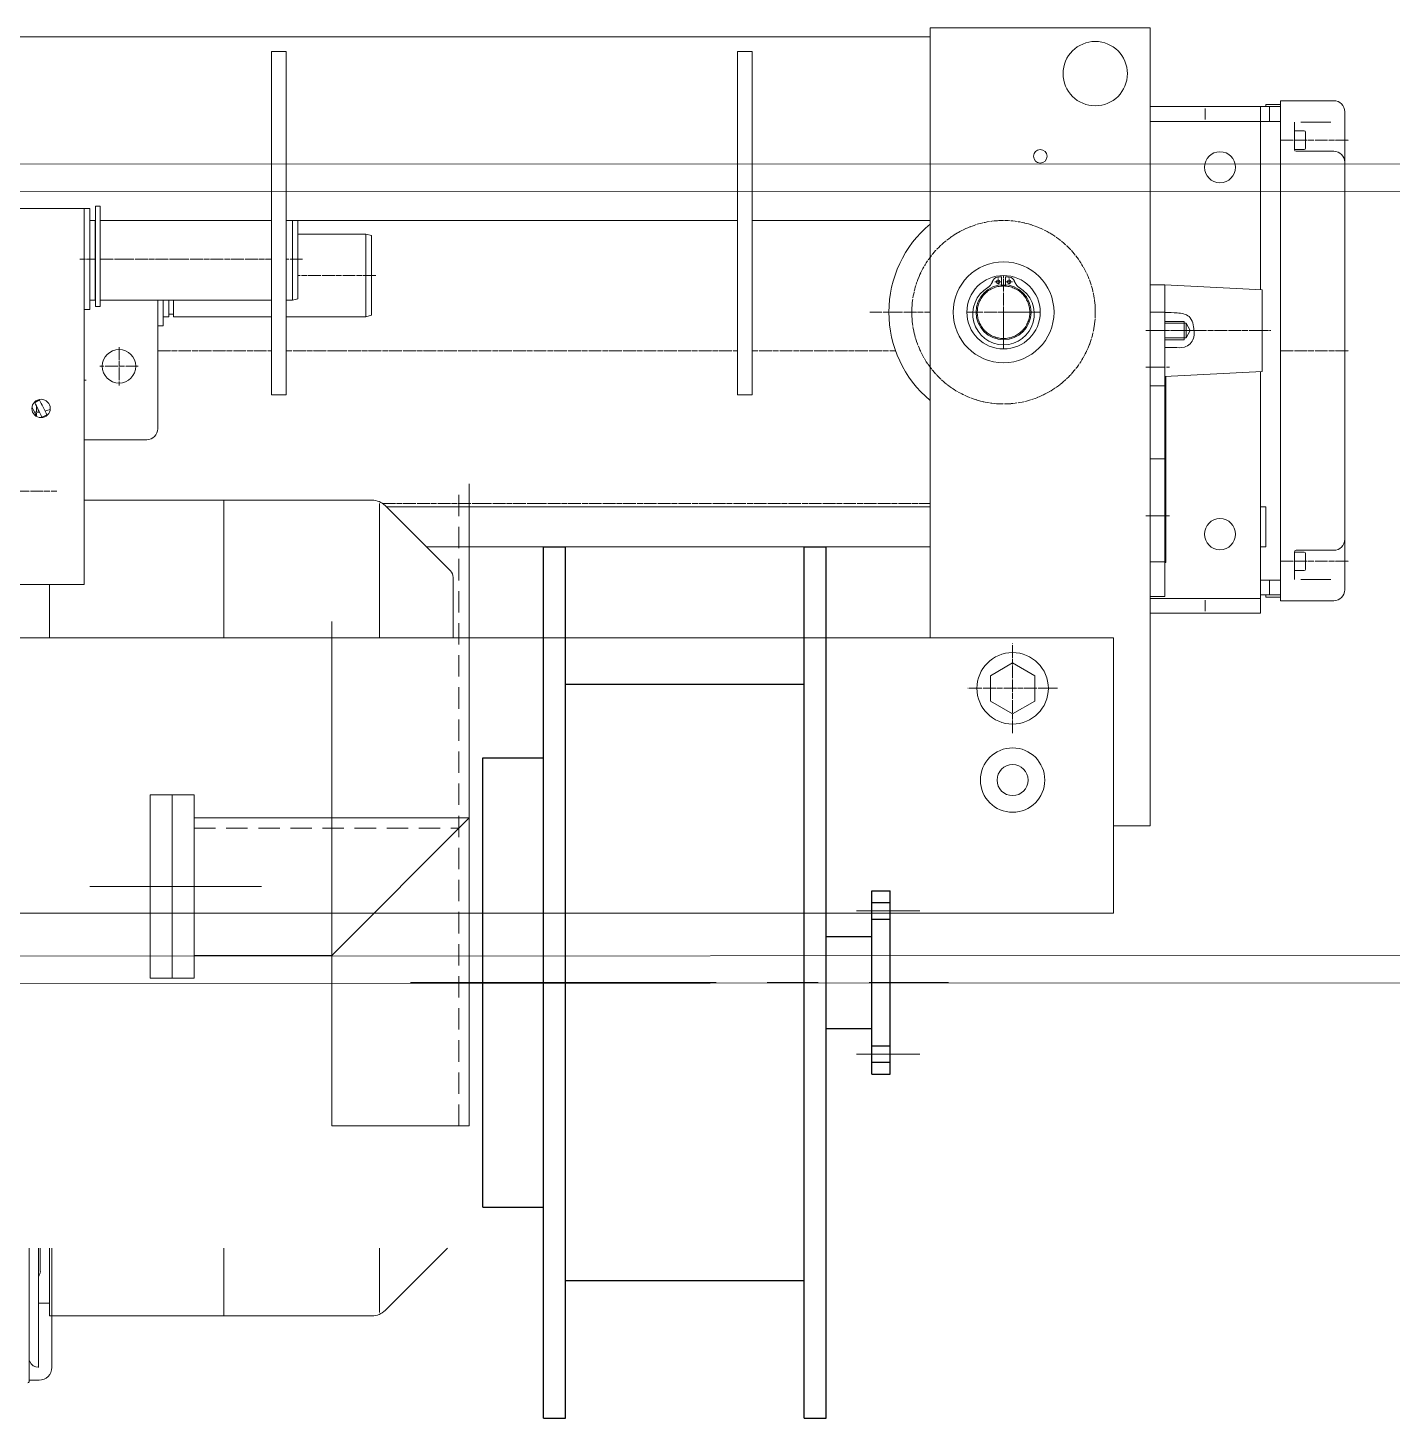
# Model space of a CAD drawing. Header units: millimetres. Extents: x 68421 to 1479662, y -51504 to 144751.
# Drawn here: x 1189724 to 1190716, y 67156 to 68167 of the extents above; entities that cross this region are included whole.
import ezdxf

# ---------------------------------------------------------------- set-up
doc = ezdxf.new("R2010")
doc.units = ezdxf.units.MM
doc.header["$LTSCALE"] = 0.35
doc.header["$MEASUREMENT"] = 0
for name, pattern in [('CENTER2', [28.575, 19.05, -3.175, 3.175, -3.175]), ('CONTIN', [0, 0, 0]), ('DASHED', [1290.855, 860.57, -430.285]), ('DOT_CENTER', [14, 12, -1, 0, -1]), ('HIDDEN', [9.525, 6.35, -3.175])]:
    doc.linetypes.add(name, pattern=pattern)
doc.layers.get('0').update_dxf_attribs({"linetype": 'CONTIN'})
doc.layers.add('07', color=7, linetype='CONTINUOUS')
doc.layers.add('Default', color=7, linetype='CONTINUOUS')

# ---------------------------------------------------------------- blocks, each defined once
blk = doc.blocks.new('A$C556C4CC6')
at = {"layer": '07', "color": 3, "linetype": 'Continuous', "ltscale": 100}
for p, q in [((72.51, 475), (84.51, 475)), ((72.51, 475), (72.51, 0)), ((84.51, 475), (84.51, 0)), ((214.51, 475), (214.51, 0)), ((214.51, 475), (226.51, 475)), ((226.51, 475), (226.51, 0)), ((84.51, 400), (214.51, 400)), ((39.51, 360), (39.51, 115)), ((39.51, 360), (72.51, 360)), ((251.51, 287.5), (251.51, 187.5)), ((251.51, 287.5), (261.51, 287.5)), ((251.51, 281), (261.51, 281)), ((261.51, 287.5), (261.51, 187.5)), ((251.51, 272), (261.51, 272)), ((226.51, 262.5), (251.51, 262.5)), ((226.51, 212.5), (251.51, 212.5)), ((251.51, 203), (261.51, 203)), ((251.51, 194), (261.51, 194)), ((251.51, 187.5), (261.51, 187.5)), ((39.51, 115), (72.51, 115)), ((84.51, 75), (214.51, 75)), ((72.51, 0), (84.51, 0)), ((214.51, 0), (226.51, 0))]:
    blk.add_line(p, q, dxfattribs=at)
at = {"layer": 'Default', "color": 1, "linetype": 'CENTER2', "lineweight": 13, "ltscale": 25}
for p, q in [((243.14, 276.5), (277.59, 276.5)), ((0, 237.5), (293.32, 237.5)), ((243.14, 198.5), (277.59, 198.5))]:
    blk.add_line(p, q, dxfattribs=at)
blk = doc.blocks.new('FGD')
at = {"color": 3, "linetype": 'Continuous', "lineweight": 0}
for p, q in [((1126212.7, 91335.5), (1126212.7, 91779.1)), ((1126212.7, 91335.5), (1126212.7, 91779.1)), ((1126372.8, 91779.1), (1126212.7, 91779.1)), ((1126372.8, 91779.1), (1126212.7, 91779.1)), ((1126372.8, 91592.3), (1126372.8, 91779.1)), ((1126372.8, 91198.7), (1126372.8, 91779.1)), ((1124965.1, 91772.5), (1126212.7, 91772.5)), ((1124965.1, 91772.5), (1126212.7, 91772.5)), ((1126212.7, 91639), (1126212.7, 91772.5)), ((1126212.7, 91639), (1126212.7, 91772.5)), ((1125744.4, 91761.8), (1125733.7, 91761.8)), ((1125733.7, 91761.8), (1125733.7, 91512.3)), ((1125744.4, 91512.3), (1125744.4, 91761.8)), ((1126083.3, 91761.8), (1126072.6, 91761.8)), ((1126072.6, 91761.8), (1126072.6, 91512.3)), ((1126083.3, 91512.3), (1126083.3, 91761.8)), ((1126452.9, 91721.8), (1126372.8, 91721.8)), ((1126372.8, 91721.8), (1126372.8, 91711.1)), ((1126388.8, 91721.8), (1126452.9, 91721.8)), ((1126412.8, 91720.4), (1126412.8, 91712.4)), ((1126452.9, 91721.8), (1126456.9, 91721.8)), ((1126452.9, 91711.1), (1126452.9, 91721.8)), ((1126456.9, 91721.8), (1126456.9, 91723.4)), ((1126456.9, 91723.4), (1126467.6, 91723.4)), ((1126456.9, 91721.8), (1126459.5, 91721.8)), ((1126459.5, 91711.1), (1126459.5, 91721.8)), ((1126459.5, 91721.8), (1126467.6, 91721.8)), ((1126467.6, 91362.5), (1126467.6, 91726.1)), ((1126467.6, 91726.1), (1126506.2, 91726.1)), ((1126467.6, 91723.4), (1126467.6, 91721.8)), ((1126467.6, 91721.8), (1126467.6, 91711.1)), ((1126514.3, 91681.4), (1126514.3, 91718.1)), ((1126372.8, 91711.1), (1126452.9, 91711.1)), ((1126372.8, 91711.1), (1126372.8, 91592.3)), ((1126452.9, 91711.1), (1126459.5, 91711.1)), ((1126452.9, 91711.1), (1126452.9, 91588.7)), ((1126459.5, 91711.1), (1126467.6, 91711.1)), ((1126467.6, 91711.1), (1126467.6, 91627.7)), ((1126477.6, 91704.1), (1126477.6, 91710.6)), ((1126482.2, 91710.6), (1126504.2, 91710.6)), ((1126477.6, 91697.4), (1126477.6, 91704.1)), ((1126477.6, 91704.1), (1126484.8, 91704.1)), ((1126477.6, 91690.7), (1126477.6, 91697.4)), ((1126485.6, 91691.5), (1126485.6, 91703.3)), ((1126484.8, 91690.7), (1126477.6, 91690.7)), ((1126506.2, 91689.4), (1126478.9, 91689.4)), ((1126514.3, 91681.4), (1126514.3, 91407.2)), ((1125597.6, 91647.7), (1125294.7, 91647.7)), ((1125597.6, 91374.2), (1125597.6, 91647.7)), ((1125597.6, 91647.7), (1125601.6, 91647.7)), ((1125597.6, 91574.3), (1125597.6, 91647.7)), ((1125601.6, 91647.7), (1125601.6, 91574.3)), ((1125609.1, 91649.4), (1125605.8, 91649.4)), ((1125605.8, 91649.4), (1125605.8, 91576.4)), ((1125609.1, 91641), (1125609.1, 91649.4)), ((1125601.6, 91639), (1125605.8, 91639)), ((1125601.6, 91639), (1125605.8, 91639)), ((1125605.8, 91639), (1125605.6, 91639)), ((1125605.6, 91583), (1125605.6, 91639)), ((1125609.1, 91582.7), (1125609.1, 91641)), ((1125609.1, 91639), (1125733.7, 91639)), ((1125609.1, 91639), (1125733.7, 91639)), ((1125609.1, 91581), (1125609.1, 91639)), ((1125744.4, 91639), (1126072.6, 91639)), ((1125744.4, 91639), (1126072.6, 91639)), ((1125749, 91639), (1125749, 91581)), ((1125753, 91639), (1125753, 91582.1)), ((1126083.3, 91639), (1126212.7, 91639)), ((1126083.3, 91639), (1126212.7, 91639)), ((1125753, 91629), (1125802.4, 91629)), ((1125802.4, 91629), (1125802.4, 91569)), ((1125806.4, 91628), (1125802.4, 91629)), ((1125806.4, 91628), (1125806.4, 91570.1)), ((1126467.6, 91627.7), (1126467.6, 91598.6)), ((1126467.6, 91597.7), (1126467.6, 91627.7)), ((1126264.7, 91592.3), (1126264.7, 91598)), ((1126267.4, 91592.3), (1126267.4, 91598)), ((1126372.8, 91572.3), (1126372.8, 91592.3)), ((1126372.8, 91592.3), (1126372.8, 91573)), ((1126372.8, 91592.3), (1126372.8, 91572.3)), ((1126383.5, 91592.3), (1126372.8, 91592.3)), ((1126372.8, 91592.3), (1126372.8, 91572.3)), ((1126383.5, 91592.3), (1126372.8, 91592.3)), ((1126383.5, 91578.9), (1126383.5, 91592.3)), ((1126383.5, 91572.3), (1126383.5, 91592.3)), ((1126383.5, 91592.3), (1126454.2, 91588.7)), ((1126383.5, 91572.3), (1126383.5, 91592.3)), ((1126454.2, 91588.7), (1126454.2, 91529.3)), ((1125601.6, 91581), (1125605.6, 91581)), ((1125605.8, 91583), (1125605.6, 91583)), ((1125605.6, 91581), (1125605.6, 91583)), ((1125609.1, 91576.4), (1125605.8, 91576.4)), ((1125609.1, 91582.7), (1125609.1, 91581)), ((1125609.1, 91581), (1125733.7, 91581)), ((1125609.1, 91581), (1125609.1, 91576.4)), ((1125651, 91581), (1125651, 91487.6)), ((1125651, 91562.3), (1125651, 91581)), ((1125655, 91581), (1125655, 91562.3)), ((1125659, 91571), (1125659, 91581)), ((1125662.5, 91571), (1125662.5, 91581)), ((1125744.4, 91581), (1125749, 91581)), ((1125753, 91582.1), (1125749, 91581)), ((1126383.5, 91572.3), (1126383.5, 91578.9)), ((1125601.6, 91574.3), (1125597.6, 91574.3)), ((1125655, 91569), (1125659, 91569)), ((1125659, 91569), (1125659, 91571)), ((1125662.5, 91571), (1125659, 91571)), ((1125662.5, 91569), (1125662.5, 91571)), ((1125662.5, 91569), (1125733.7, 91569)), ((1125744.4, 91569), (1125802.4, 91569)), ((1125806.4, 91570.1), (1125802.4, 91569)), ((1126372.8, 91390.9), (1126372.8, 91572.3)), ((1126372.8, 91572.3), (1126383.5, 91572.3)), ((1126372.8, 91572.3), (1126372.8, 91390.9)), ((1126372.8, 91572.3), (1126372.8, 91390.9)), ((1126383.5, 91572.2), (1126383.5, 91572.3)), ((1126383.5, 91390.9), (1126383.5, 91572.3)), ((1126383.5, 91572.2), (1126383.5, 91572.3)), ((1126383.5, 91565.6), (1126383.5, 91572.2)), ((1126383.5, 91565.6), (1126383.5, 91572.2)), ((1126383.5, 91564.3), (1126383.5, 91565.6)), ((1126383.5, 91564.3), (1126383.5, 91565.6)), ((1126397.4, 91565.6), (1126383.5, 91565.6)), ((1126397.4, 91564.3), (1126397.4, 91565.6)), ((1125655, 91562.3), (1125651, 91562.3)), ((1126383.5, 91553.6), (1126383.5, 91564.3)), ((1126383.5, 91564.3), (1126397.4, 91564.3)), ((1126383.5, 91559), (1126383.5, 91564.3)), ((1126383.5, 91553.6), (1126383.5, 91559)), ((1126397.4, 91564.3), (1126398.8, 91564.3)), ((1126397.4, 91553.6), (1126397.4, 91564.3)), ((1126398.8, 91564.3), (1126401.9, 91559)), ((1126398.8, 91564.3), (1126398.8, 91553.6)), ((1126401.9, 91559), (1126398.8, 91553.6)), ((1126383.5, 91552.3), (1126383.5, 91553.6)), ((1126397.4, 91553.6), (1126383.5, 91553.6)), ((1126383.5, 91552.3), (1126383.5, 91553.6)), ((1126383.5, 91549.6), (1126383.5, 91552.3)), ((1126383.5, 91549.6), (1126383.5, 91552.3)), ((1126397.4, 91552.3), (1126383.5, 91552.3)), ((1126383.5, 91546.6), (1126383.5, 91549.6)), ((1126383.5, 91546.6), (1126383.5, 91549.6)), ((1126383.5, 91525.6), (1126383.5, 91546.6)), ((1126383.5, 91365.5), (1126383.5, 91546.6)), ((1126397.4, 91553.6), (1126398.8, 91553.6)), ((1126397.4, 91552.3), (1126397.4, 91553.6)), ((1126454.2, 91529.3), (1126383.5, 91525.6)), ((1126384.2, 91525.7), (1126384.2, 91390.2)), ((1126452.9, 91529.2), (1126452.9, 91364.2)), ((1125561.5, 91506.5), (1125565, 91508.5)), ((1125733.7, 91512.3), (1125744.4, 91512.3)), ((1126072.6, 91512.3), (1126083.3, 91512.3)), ((1125570.5, 91497.6), (1125566.8, 91496)), ((1126467.6, 91460.9), (1126467.6, 91490.9)), ((1126467.6, 91490), (1126467.6, 91460.9)), ((1125597.6, 91479.6), (1125643, 91479.6)), ((1126467.6, 91460.9), (1126467.6, 91377.5)), ((1125699, 91435.7), (1125597.6, 91435.7)), ((1125806.9, 91435.7), (1125699, 91435.7)), ((1125699, 91435.7), (1125699, 91335.5)), ((1125812.4, 91433.1), (1125812.4, 91335.5)), ((1125816.3, 91431.7), (1125863.8, 91384.2)), ((1125817.4, 91430.7), (1126212.7, 91430.7)), ((1126383.5, 91430.7), (1126384.2, 91430.7)), ((1126452.9, 91430.7), (1126456.9, 91430.7)), ((1126456.9, 91430.7), (1126456.9, 91401.8)), ((1126514.3, 91407.2), (1126514.3, 91370.5)), ((1125846.2, 91401.8), (1126212.7, 91401.8)), ((1126383.5, 91401.8), (1126384.2, 91401.8)), ((1126452.9, 91401.8), (1126456.9, 91401.8)), ((1126477.6, 91391.2), (1126477.6, 91397.9)), ((1126477.6, 91397.9), (1126484.8, 91397.9)), ((1126506.2, 91399.2), (1126478.9, 91399.2)), ((1126485.6, 91385.3), (1126485.6, 91397.1)), ((1126372.8, 91390.9), (1126372.8, 91365.5)), ((1126372.8, 91365.5), (1126372.8, 91390.9)), ((1126372.8, 91390.9), (1126383.5, 91390.9)), ((1126372.8, 91390.9), (1126372.8, 91365.5)), ((1126372.8, 91390.2), (1126372.8, 91365.5)), ((1126383.5, 91365.5), (1126383.5, 91390.9)), ((1126384.2, 91390.2), (1126383.5, 91390.2)), ((1126477.6, 91384.5), (1126477.6, 91391.2)), ((1126477.6, 91378), (1126477.6, 91384.5)), ((1126484.8, 91384.5), (1126477.6, 91384.5)), ((1125294.7, 91374.2), (1125597.6, 91374.2)), ((1125572.2, 91374.2), (1125572.2, 91335.5)), ((1125572.2, 91374.2), (1125572.2, 91335.5)), ((1125865.8, 91335.5), (1125865.8, 91379.5)), ((1126452.9, 91377.5), (1126459.5, 91377.5)), ((1126459.5, 91377.5), (1126459.5, 91366.8)), ((1126459.5, 91377.5), (1126467.6, 91377.5)), ((1126467.6, 91377.5), (1126467.6, 91366.8)), ((1126482.2, 91378), (1126504.2, 91378)), ((1126372.8, 91365.5), (1126372.8, 91364.2)), ((1126372.8, 91365.5), (1126383.5, 91365.5)), ((1126372.8, 91198.7), (1126372.8, 91365.5)), ((1126372.8, 91365.5), (1126383.5, 91365.5)), ((1126452.9, 91364.2), (1126372.8, 91364.2)), ((1126372.8, 91364.2), (1126372.8, 91353.5)), ((1126412.8, 91362.8), (1126412.8, 91354.8)), ((1126456.9, 91366.8), (1126452.9, 91366.8)), ((1126452.9, 91353.5), (1126452.9, 91364.2)), ((1126456.9, 91366.8), (1126456.9, 91365.2)), ((1126459.5, 91366.8), (1126456.9, 91366.8)), ((1126456.9, 91365.2), (1126467.6, 91365.2)), ((1126467.6, 91366.8), (1126459.5, 91366.8)), ((1126467.6, 91365.2), (1126467.6, 91366.8)), ((1126372.8, 91353.5), (1126452.9, 91353.5)), ((1126506.2, 91362.5), (1126467.6, 91362.5)), ((1124831.7, 91335.5), (1126346.1, 91335.5)), ((1126346.1, 91335.5), (1126346.1, 91135.3)), ((1126272.7, 91317.3), (1126256.7, 91308)), ((1126288.8, 91308), (1126272.7, 91317.3)), ((1126256.7, 91308), (1126256.7, 91289.5)), ((1126288.8, 91289.5), (1126288.8, 91308)), ((1126256.7, 91289.5), (1126272.7, 91280.3)), ((1126272.7, 91280.3), (1126288.8, 91289.5)), ((1126372.8, 91198.7), (1126346.1, 91198.7)), ((1126372.8, 91198.7), (1126346.1, 91198.7)), ((1126346.1, 91135.3), (1124831.7, 91135.3)), ((1125557.6, 90794.7), (1125557.6, 90891.7)), ((1125564.3, 90871.3), (1125564.3, 90891.7)), ((1125565.6, 90883.7), (1125565.6, 90891.7)), ((1125572.2, 90891.7), (1125572.2, 90851.8)), ((1125572.2, 90891.7), (1125572.2, 90842.4)), ((1125574.1, 90805), (1125574.1, 90891.7)), ((1125699, 90891.7), (1125699, 90842.4)), ((1125812.4, 90891.7), (1125812.4, 90845)), ((1125861.7, 90891.7), (1125816.3, 90846.4)), ((1125565.6, 90874.8), (1125565.6, 90883.7)), ((1125564.3, 90814.3), (1125564.3, 90871.3)), ((1125572.2, 90851.8), (1125564.3, 90851.8)), ((1125699, 90842.4), (1125572.2, 90842.4)), ((1125699, 90842.4), (1125806.9, 90842.4)), ((1125558, 90809.1), (1125557.6, 90810.2)), ((1125564.3, 90805), (1125564.3, 90814.3)), ((1125564.3, 90814.3), (1125564.3, 90814.3)), ((1125564.3, 90805), (1125564.2, 90805)), ((1125557.6, 90795.6), (1125564.7, 90795.6))]:
    blk.add_line(p, q, dxfattribs=at)
at = {"color": 3, "linetype": 'DOT_CENTER', "lineweight": 0}
for p, q in [((1126467.6, 91697.4), (1126517.6, 91697.4)), ((1125594.3, 91611), (1125604.9, 91611)), ((1125605.8, 91611), (1125601.6, 91611)), ((1125733.7, 91611), (1125609.1, 91611)), ((1125756.4, 91611), (1125744.4, 91611)), ((1125809.7, 91599), (1125753, 91599)), ((1126262.1, 91596.8), (1126262.1, 91592)), ((1126266.1, 91572.3), (1126266.1, 91599)), ((1126270.1, 91596.8), (1126270.1, 91592)), ((1126264.5, 91594.4), (1126259.7, 91594.4)), ((1126266.1, 91572.3), (1126266.1, 91595)), ((1126272.5, 91594.4), (1126267.7, 91594.4)), ((1126212.7, 91572.3), (1126168.8, 91572.3)), ((1126266.1, 91572.3), (1126239.4, 91572.3)), ((1126266.1, 91572.3), (1126243.4, 91572.3)), ((1126292.8, 91572.3), (1126266.1, 91572.3)), ((1126266.1, 91545.6), (1126266.1, 91572.3)), ((1126266.1, 91549.6), (1126266.1, 91572.3)), ((1126288.8, 91572.3), (1126266.1, 91572.3)), ((1126369.5, 91559), (1126386.8, 91559)), ((1126396.6, 91559), (1126383.5, 91559)), ((1126396.6, 91559), (1126404.6, 91559)), ((1126404.6, 91559), (1126460.5, 91559)), ((1125622.9, 91547), (1125622.9, 91519)), ((1125651, 91544.3), (1125733.7, 91544.3)), ((1125744.4, 91544.3), (1126072.6, 91544.3)), ((1126083.3, 91544.3), (1126187.5, 91544.3)), ((1126467.6, 91544.3), (1126517.6, 91544.3)), ((1125636.9, 91533), (1125608.9, 91533)), ((1126369.5, 91532.3), (1126386.8, 91532.3)), ((1125598.9, 91523), (1125597.6, 91523)), ((1125562.9, 91504), (1125562.9, 91496.5)), ((1125577.6, 91442.2), (1125314.7, 91442.2)), ((1125814.6, 91433.2), (1126212.7, 91433.2)), ((1126369.5, 91424.2), (1126386.8, 91424.2)), ((1126383.5, 91433.2), (1126384.2, 91433.2)), ((1126383.5, 91424.2), (1126386.8, 91424.2)), ((1126467.6, 91391.2), (1126517.6, 91391.2)), ((1126272.7, 91266.1), (1126272.7, 91331.5)), ((1126305.4, 91298.8), (1126240.1, 91298.8))]:
    blk.add_line(p, q, dxfattribs=at)
at = {"lineweight": 0}
for p, q in [((1119001.2, 91678.1), (1131701.2, 91681.7)), ((1119027.8, 91658.2), (1131674.7, 91661.8)), ((1119531.2, 91102.3), (1131171.3, 91105.8)), ((1119517.6, 91082.4), (1131184.9, 91085.9))]:
    blk.add_line(p, q, dxfattribs=at)
at = {"color": 3, "linetype": 'DASHED', "lineweight": 0}
for p, q in [((1126264.7, 91591.4), (1126264.7, 91592.3)), ((1126267.4, 91591.4), (1126267.4, 91592.3)), ((1126383.5, 91518.9), (1126372.8, 91518.9)), ((1126383.5, 91465.6), (1126372.8, 91465.6))]:
    blk.add_line(p, q, dxfattribs=at)
at = {"color": 3, "lineweight": 0}
for p, q in [((1125877.6, 90980.6), (1125877.6, 91447.6)), ((1125777.5, 90980.6), (1125777.5, 91347.5)), ((1125645.4, 91088), (1125645.4, 91221.4)), ((1125645.4, 91221.4), (1125661.5, 91221.4)), ((1125658.8, 91221.4), (1125661.5, 91221.4)), ((1125661.5, 91088), (1125661.5, 91221.4)), ((1125677.5, 91221.4), (1125661.5, 91221.4)), ((1125677.5, 91088), (1125677.5, 91221.4)), ((1125677.5, 91204.7), (1125877.6, 91204.7)), ((1125777.5, 91104.6), (1125877.6, 91204.7)), ((1125677.5, 91104.6), (1125777.5, 91104.6)), ((1125661.5, 91088), (1125645.4, 91088)), ((1125677.5, 91088), (1125661.5, 91088)), ((1125877.6, 90980.6), (1125777.5, 90980.6))]:
    blk.add_line(p, q, dxfattribs=at)
at = {"color": 3, "linetype": 'HIDDEN', "lineweight": 0, "ltscale": 7}
for p, q in [((1125870, 90980.6), (1125870, 91440)), ((1125677.5, 91197.1), (1125870, 91197.1))]:
    blk.add_line(p, q, dxfattribs=at)
at = {"color": 3, "linetype": 'CENTER2', "lineweight": 0, "ltscale": 25}
blk.add_line((1125601.7, 91154.7), (1125726.5, 91154.7), dxfattribs=at)
at = {"color": 3, "linetype": 'Continuous', "lineweight": 0}
for centre, radius in [((1126332.8, 91745.8), 23.4), ((1126423.5, 91677.7), 11.3), ((1126266.1, 91572.3), 36.7), ((1126266.1, 91572.3), 26.7), ((1126262.1, 91594.4), 1.33), ((1126270.1, 91594.4), 1.33), ((1126266.1, 91572.3), 20), ((1125622.9, 91533), 12.2), ((1125566.2, 91502.3), 6.67), ((1126423.5, 91410.9), 11.3), ((1126272.7, 91298.8), 26), ((1126272.7, 91232.1), 23.4), ((1126272.7, 91232.1), 11.3)]:
    blk.add_circle(centre, radius, dxfattribs=at)
at = {"color": 3, "linetype": 'DOT_CENTER', "lineweight": 0}
blk.add_circle((1126266.1, 91572.3), 66.7, dxfattribs=at)
at = {"color": 3, "linetype": 'Continuous', "lineweight": 0}
for centre, radius, start, end in [((1126506.2, 91718.1), 8.01, 0, 90), ((1126484.8, 91703.3), 0.801, 0, 90), ((1126292.8, 91685.7), 4.94, 0, 180), ((1126478.9, 91690.7), 1.33, 180, 270), ((1126484.8, 91691.5), 0.801, 270, 0), ((1126506.2, 91681.4), 8.01, 0, 90), ((1126292.8, 91685.7), 4.94, 180, 0), ((1126266.1, 91572.3), 83.4, 129.7918, 230.2082), ((1126269.1, 91589.6), 12.1, 149.2682, 151.6738), ((1126264.9, 91592.1), 7.21, 145.3419, 149.2682), ((1126263.3, 91593.2), 5.23, 140.1132, 145.3419), ((1126262.1, 91594.2), 3.66, 132.8972, 140.1132), ((1126261.5, 91594.8), 2.88, 124.0037, 132.8972), ((1126261.2, 91595.2), 2.35, 113.197, 124.0037), ((1126261.2, 91595.3), 2.26, 101.6785, 113.197), ((1126266.1, 91572.3), 25.8, 92.97, 101.9615), ((1126266.1, 91572.3), 25.8, 78.0385, 87.03), ((1126271, 91595.3), 2.26, 66.803, 78.3215), ((1126270.9, 91595.2), 2.35, 55.9963, 66.803), ((1126270.6, 91594.8), 2.88, 47.1028, 55.9963), ((1126270.1, 91594.2), 3.66, 39.8868, 47.1028), ((1126268.9, 91593.2), 5.23, 34.6581, 39.8868), ((1126267.3, 91592.1), 7.21, 30.7318, 34.6581), ((1126263.1, 91589.6), 12.1, 28.3262, 30.7318), ((1126266.1, 91571), 22.4, 120.3714, 59.6286), ((1126251.9, 91595.2), 5.67, 300.4319, 305.1137), ((1126251.9, 91595.2), 5.58, 305.1137, 309.8182), ((1126251.5, 91595.7), 6.29, 309.8182, 313.9786), ((1126251.3, 91595.9), 6.52, 313.9786, 318.0064), ((1126250.3, 91596.8), 7.85, 318.0064, 321.3849), ((1126249.8, 91597.1), 8.44, 321.3849, 324.5733), ((1126247.9, 91598.5), 10.9, 324.5733, 327.0946), ((1126247, 91599.1), 11.9, 327.0946, 329.4373), ((1126242.9, 91601.5), 16.7, 329.4373, 331.1429), ((1126241.3, 91602.4), 18.5, 331.1429, 332.7101), ((1126221.5, 91612.6), 40.8, 332.7101, 333.4348), ((1126382.1, 91532.2), 138.9, 153.1623, 153.3765), ((1126275.9, 91585.9), 19.9, 151.6738, 153.1623), ((1126256.2, 91585.9), 19.9, 26.8377, 28.3262), ((1126150, 91532.2), 138.9, 26.6235, 26.8377), ((1126310.6, 91612.6), 40.8, 206.5652, 207.2899), ((1126290.9, 91602.4), 18.5, 207.2899, 208.8571), ((1126289.3, 91601.5), 16.7, 208.8571, 210.5627), ((1126285.1, 91599.1), 11.9, 210.5627, 212.9054), ((1126284.3, 91598.5), 10.9, 212.9054, 215.4267), ((1126282.3, 91597.1), 8.44, 215.4267, 218.6151), ((1126281.8, 91596.8), 7.85, 218.6151, 221.9936), ((1126280.9, 91595.9), 6.52, 221.9936, 226.0214), ((1126280.7, 91595.7), 6.29, 226.0214, 230.1818), ((1126280.2, 91595.2), 5.58, 230.1818, 234.8863), ((1126280.3, 91595.2), 5.67, 234.8863, 239.5681), ((1125446.1, 91442.2), 132.1, 24, 29.2802), ((1125446.1, 91442.2), 136.1, 24, 29.2837), ((1125446.1, 91442.2), 128.8, 24.9204, 28.2097), ((1125562.9, 91523), 23.4, 266.3042, 275.3673), ((1125562.9, 91523), 23.4, 285.5541, 295.3407), ((1125643, 91487.6), 8.01, 270, 0), ((1125806.9, 91422.3), 13.3, 45, 90), ((1126506.2, 91407.2), 8.01, 270, 0), ((1126478.9, 91397.9), 1.33, 90, 180), ((1126484.8, 91397.1), 0.801, 0, 90), ((1125859.1, 91379.5), 6.67, 0, 45), ((1126484.8, 91385.3), 0.801, 270, 0), ((1126506.2, 91370.5), 8.01, 270, 0), ((1125560.3, 90874.8), 5.34, 318.5904, 0), ((1125806.9, 90855.8), 13.3, 270, 315), ((1125564.2, 90811.7), 6.67, 202.5, 270), ((1125564.7, 90805), 9.34, 270, 0), ((1125556.3, 90795), 1.33, 279.3965, 338.464), ((1125556.9, 90794.7), 0.667, 338.464, 0)]:
    blk.add_arc(centre, radius, start, end, dxfattribs=at)
at = {"color": 3, "linetype": 'DASHED', "lineweight": 0}
for start, end in [(94.01, 85.99), (85.99, 94.01)]:
    blk.add_arc((1126266.1, 91572.3), 19.1, start, end, dxfattribs=at)
at = {"color": 3, "linetype": 'Continuous', "lineweight": 0}
blk.add_open_spline([(1126383.5, 91572.2), (1126386.4, 91572.1), (1126392.3, 91572), (1126400.7, 91570.8), (1126404.2, 91564.5), (1126404.5, 91559.9), (1126404.8, 91556.2), (1126404.3, 91552.7), (1126402, 91549.1), (1126397, 91546), (1126390.4, 91546.9), (1126385.8, 91546.7), (1126383.5, 91546.6)], degree=3, knots=[0, 0, 0, 0, 6.66504, 13.428818, 17.403272, 21.630552, 23.771484, 25.84481, 29.327677, 33.029169, 38.478037, 43.595058, 43.595058, 43.595058, 43.595058], dxfattribs=at)
at = {"color": 3, "linetype": 'Continuous', "lineweight": 0, "ltscale": 100, "extrusion": (0, 0, -1), "xscale": 1.334301066017276, "yscale": 1.334301066017276, "zscale": -1.334301066017276, "rotation": 180}
blk.add_blockref('A$C556C4CC6', (-1125834.8, 91401.8), dxfattribs=at)

msp = doc.modelspace()

# ---------------------------------------------------------------- block references
at = {"linetype": 'Continuous', "lineweight": 5}
msp.add_blockref('FGD', (64167.0039, -23612.45951), dxfattribs=at)

doc.saveas('drawing.dxf')
